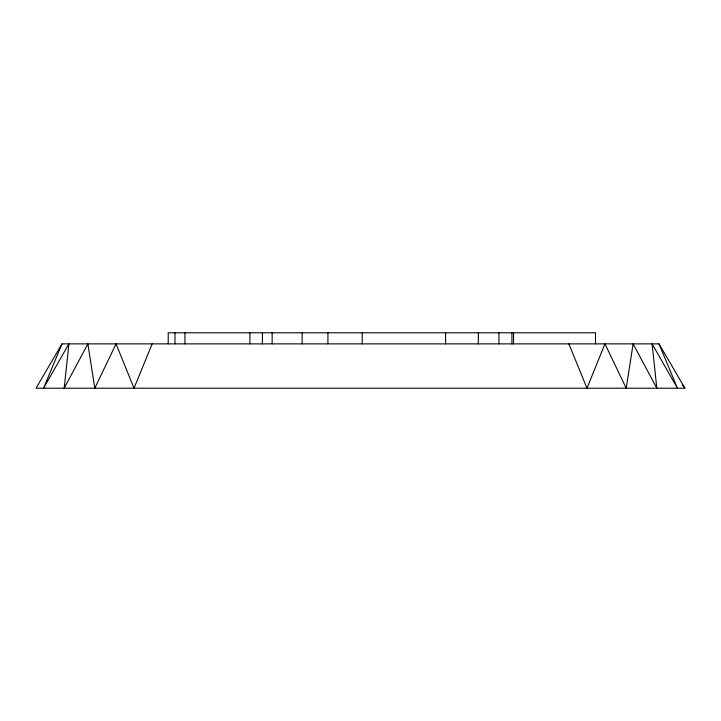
<?xml version="1.0" encoding="UTF-8"?>
<svg xmlns="http://www.w3.org/2000/svg" width="721" height="721" viewBox="0 0 721 721"><rect width="100%" height="100%" fill="white"/><g stroke="black" fill="none" stroke-linecap="round" stroke-linejoin="round"><path stroke-width="1.08" d="M152.14 343.872L134.025 388.213L116.045 343.872L94.784 388.213L87.881 343.872L64.178 388.213L68.91 343.872L43.548 388.213L62.006 343.872L658.994 343.872L684.95 388.213L36.05 388.213L62.006 343.872M682.264 384.59L684.95 388.213M658.994 343.872L677.452 388.213L652.09 343.872L656.822 388.213L633.119 343.872L626.216 388.213L604.955 343.872L586.975 388.213L568.86 343.872M595.492 343.872L595.492 332.787L168.218 332.787L168.218 343.872M513.541 332.787L513.541 343.872M511.928 332.787L511.928 343.872M498.923 332.787L498.923 343.872M478.338 332.787L478.338 343.872M445.596 332.787L445.596 343.872M362.239 332.787L362.239 343.872M327.92 332.787L327.92 343.872M302.162 332.787L302.162 343.872M272.141 332.787L272.141 343.872M262.408 332.787L262.408 343.872M249.899 332.787L249.899 343.872M184.964 332.787L184.964 343.872M174.969 332.787L174.969 343.872"/></g></svg>
